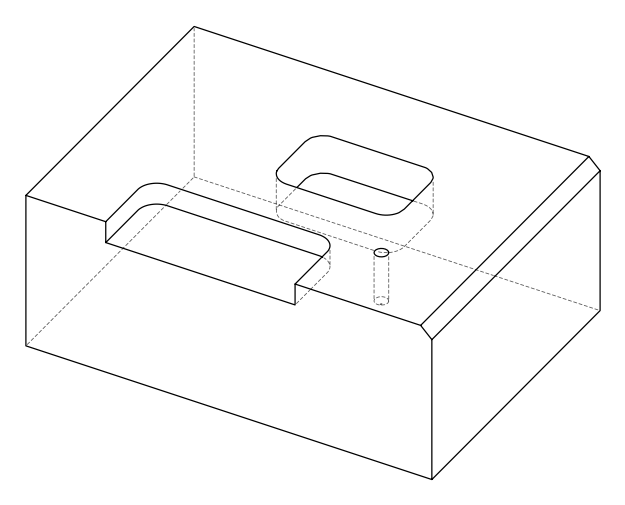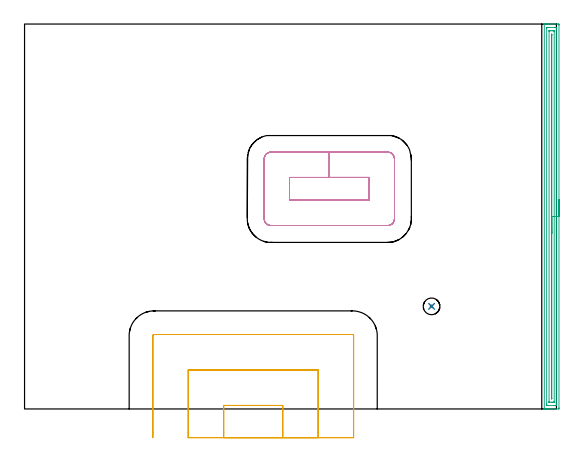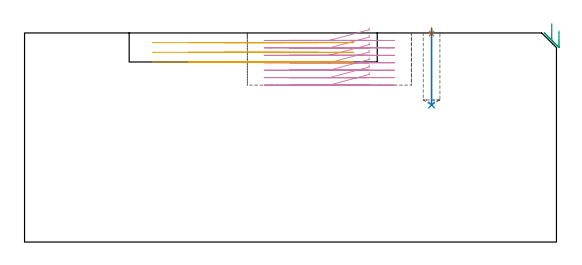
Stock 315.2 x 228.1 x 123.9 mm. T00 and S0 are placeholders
(PLAN: 5 operations, 4 tool changes, 18.5 min)
(1 SPOT_DRILL | STEP1POCKET | NXT0321_9005460120000 | 0.03 min | 0 mm3)
(2 DRILL_BLIND_HOLE_INTO_CENTER | STEP1POCKET | UGT0301_494 | 0.18 min | 3122 mm3)
(3 AREA_MILL | FG_CHAMFER_SURFACE | UGT0205_001 | 7.46 min | 8639 mm3)
(4 MILL_RECTANGULAR_POCKET | POCKET_RECTANGULAR_STRAIGHT | UGT0201_094 | Follow Part, ap 5, ae 75% | 6.03 min | 185536 mm3)
(5 MILL_SLOT | SLOT_PARTIAL_RECTANGULAR | UGT0201_006 | Follow Part, ap 7, ae 75% | 4.8 min | 145324 mm3)
(TOOL NXT0321_9005460120000 | NC Spot Drill, 142deg, 12mm, Carbide, Uncoated | D12 PA142 FL30 Z2)
(TOOL UGT0301_494 | Carbide Drill 9.9 mm | D9.9 PA118 FL87 Z2)
(TOOL UGT0205_001 | Chamfer Mill 20 x 3 x 45 deg. | D20 FL50 Z2)
(TOOL UGT0201_094 | End mill 20 mm | D20 FL38 Z4)
(TOOL UGT0201_006 | End Mill 28 mm | D28 FL25 Z2)
(OP 1 SPOT_DRILL)
G17 G21 G94 G90
T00 M6
G54
G17 G0 G90 X241.2 Y60.8 S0 M3
G43 Z133.9 H0
G94 G81 G98 Z123.474 F250. R126.9
G80
M5
M2
(OP 2 DRILL_BLIND_HOLE_INTO_CENTER)
G17 G21 G94 G90
T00 M6
G54
G17 G0 G90 X241.2 Y60.8 S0 M3
G43 Z133.9 H0
G94 G81 G98 Z81.2 F250. R125.9
G80
M5
M2
(OP 3 AREA_MILL)
G17 G21 G94 G90
T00 M6
G54
G17 G0 G90 X316.7 Y124.05 S1061 M3
G43 Z133.9 H0
Z125.2
G94 G1 Y124.012 Z124.328 F250.
Y123.898 Z123.464
Y123.709 Z122.612
Y123.447 Z121.78
Y123.113 Z120.974
Y122.71 Z120.2
Y122.242 Z119.464
Y121.71 Z118.772
Y121.121 Z118.129
Y120.478 Z117.54
Y119.786 Z117.008
Y119.05 Z116.54
Y118.276 Z116.137
Y117.47 Z115.803
Y116.638 Z115.541
Y115.787 Z115.352
Y114.922 Z115.238
Y114.05 Z115.2
X316.699 Y0.616 Z115.201
X316.696 Y0.212 Z115.202
X316.692 Y0.01 Z115.205
X316.3 Y0. Z115.597
X311.033 Z120.861
X310.488 Z121.409
X310.156 Z121.74
X309.61 Z122.286
X309.278 Z122.617
X308.303 Z123.597
X308.149 Y0.002 Z123.743
X308.002 Y0.01 Z123.888
X308. Y0.169 Z123.9
Y227.931
X308.002 Y228.09 Z123.888
X308.149 Y228.098 Z123.743
X308.303 Y228.1 Z123.597
X308.613 Z123.286
X309.278 Z122.617
X310.488 Z121.409
X311.033 Z120.861
X316.027 Z115.87
X316.3 Y228.097 Z115.597
X316.692 Y228.09 Z115.205
X316.697 Y227.888 Z115.202
X316.699 Y227.484 Z115.201
X316.7 Y114.05 Z115.2
X315.286 Z116.614
X315.285 Y2.542 Z116.615
X315.284 Y2.402 Z116.616
X315.279 Y2.034 Z116.621
X314.93 Y2.009 Z116.97
X314.544 Y2.003 Z117.356
X314.062 Y2. Z117.838
X313.667 Z118.233
X310.551 Z121.349
X309.673 Z122.227
X309.487 Y2.002 Z122.413
X309.456 Y2.005 Z122.444
X309.428 Y2.009 Z122.472
X309.421 Y2.047 Z122.479
X309.416 Y2.262 Z122.484
X309.415 Y2.402 Z122.485
X309.414 Y3.156 Z122.486
X309.415 Y225.558 Z122.485
X309.416 Y225.698 Z122.484
X309.421 Y226.066 Z122.479
X309.77 Y226.091 Z122.13
X310.156 Y226.097 Z121.744
X310.638 Y226.1 Z121.262
X311.033 Z120.867
X314.149 Z117.751
X315.027 Z116.873
X315.213 Y226.098 Z116.687
X315.244 Y226.095 Z116.656
X315.272 Y226.091 Z116.628
X315.279 Y226.053 Z116.621
X315.284 Y225.839 Z116.616
X315.285 Y225.698 Z116.615
X315.286 Y224.944 Z116.614
Y114.05
X313.872 Z118.028
X313.871 Y4.188 Z118.029
X313.87 Y4.084 Z118.03
X313.867 Y4.033 Z118.033
X313.865 Y4.014 Z118.035
X313.844 Y4.008 Z118.056
X313.667 Y4.004 Z118.233
X312.974 Y4. Z118.926
X312.096 Z119.804
X311.218 Y4.001 Z120.682
X311.033 Y4.004 Z120.867
X310.849 Y4.01 Z121.051
X310.835 Y4.013 Z121.066
X310.833 Y4.027 Z121.067
X310.83 Y4.063 Z121.07
X310.829 Y4.119 Z121.071
X310.828 Y4.188 Z121.072
X310.829 Y223.912 Z121.071
X310.83 Y224.016 Z121.07
X310.833 Y224.067 Z121.067
X310.835 Y224.086 Z121.065
X310.856 Y224.092 Z121.044
X311.033 Y224.096 Z120.867
X311.726 Y224.1 Z120.174
X312.604 Z119.296
X313.482 Y224.099 Z118.418
X313.667 Y224.096 Z118.233
X313.851 Y224.09 Z118.049
X313.866 Y224.087 Z118.034
X313.867 Y224.073 Z118.033
X313.87 Y224.037 Z118.03
X313.871 Y223.981 Z118.029
X313.872 Y223.912 Z118.028
Y114.05
X312.457 Z119.443
X312.456 Y6.313 Z119.444
X312.454 Y6.203 Z119.446
X312.447 Y6.01 Z119.453
X312.35 Y6.008 Z119.55
X312.253 Y6.01 Z119.647
X312.246 Y6.203 Z119.654
X312.244 Y6.312 Z119.656
X312.243 Y8.654 Z119.657
Y221.787
X312.246 Y221.897 Z119.654
X312.253 Y222.09 Z119.647
X312.35 Y222.092 Z119.55
X312.447 Y222.09 Z119.453
X312.454 Y221.897 Z119.446
X312.456 Y221.788 Z119.444
X312.457 Y221.569 Z119.443
Y221.232
Y114.05
Y113.178 Z119.481
Y112.314 Z119.595
Y111.462 Z119.783
Y110.63 Z120.046
Y109.824 Z120.38
Y109.05 Z120.782
Y108.314 Z121.251
Y107.622 Z121.782
Y106.979 Z122.372
Y106.39 Z123.015
Y105.859 Z123.707
Y105.39 Z124.443
Y104.987 Z125.216
Y104.653 Z126.022
Y104.391 Z126.854
Y104.202 Z127.706
Y104.088 Z128.571
Y104.05 Z129.443
G0 Z133.9
M5
M2
(OP 4 MILL_RECTANGULAR_POCKET)
G17 G21 G94 G90
T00 M6
G54
G17 G0 G90 X204.2 Y133.13 S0 M3
G43 Z133.9 H0
Z126.9
G94 G1 Y137.2 Z125.809 F250.
X180.6 Z119.486
X157. F500.
Y123.7
X204.2
Y137.2
X180.6
Y152.2
X146.
G3 X142. Y148.2 R4.
G1 Y112.7
G3 X146. Y108.7 R4.
G1 X215.2
G3 X219.2 Y112.7 R4.
G1 Y148.2
G3 X215.2 Y152.2 R4.
G1 X180.6
X179.6
G0 X204.2 Y133.13 Z122.486
G1 Y137.2 Z121.395 F250.
X180.6 Z115.071
X157. F500.
Y123.7
X204.2
Y137.2
X180.6
Y152.2
X146.
G3 X142. Y148.2 R4.
G1 Y112.7
G3 X146. Y108.7 R4.
G1 X215.2
G3 X219.2 Y112.7 R4.
G1 Y148.2
G3 X215.2 Y152.2 R4.
G1 X180.6
X179.6
G0 X204.2 Y133.13 Z118.071
G1 Y137.2 Z116.981 F250.
X180.6 Z110.657
X157. F500.
Y123.7
X204.2
Y137.2
X180.6
Y152.2
X146.
G3 X142. Y148.2 R4.
G1 Y112.7
G3 X146. Y108.7 R4.
G1 X215.2
G3 X219.2 Y112.7 R4.
G1 Y148.2
G3 X215.2 Y152.2 R4.
G1 X180.6
X179.6
G0 X204.2 Y133.13 Z113.657
G1 Y137.2 Z112.566 F250.
X180.6 Z106.243
X157. F500.
Y123.7
X204.2
Y137.2
X180.6
Y152.2
X146.
G3 X142. Y148.2 R4.
G1 Y112.7
G3 X146. Y108.7 R4.
G1 X215.2
G3 X219.2 Y112.7 R4.
G1 Y148.2
G3 X215.2 Y152.2 R4.
G1 X180.6
X179.6
G0 X204.2 Y133.13 Z109.243
G1 Y137.2 Z108.152 F250.
X180.6 Z101.829
X157. F500.
Y123.7
X204.2
Y137.2
X180.6
Y152.2
X146.
G3 X142. Y148.2 R4.
G1 Y112.7
G3 X146. Y108.7 R4.
G1 X215.2
G3 X219.2 Y112.7 R4.
G1 Y148.2
G3 X215.2 Y152.2 R4.
G1 X180.6
X179.6
G0 X204.2 Y133.13 Z104.829
G1 Y137.2 Z103.738 F250.
X180.6 Z97.414
X157. F500.
Y123.7
X204.2
Y137.2
X180.6
Y152.2
X146.
G3 X142. Y148.2 R4.
G1 Y112.7
G3 X146. Y108.7 R4.
G1 X215.2
G3 X219.2 Y112.7 R4.
G1 Y148.2
G3 X215.2 Y152.2 R4.
G1 X180.6
X179.6
G0 X204.2 Y133.13 Z100.414
G1 Y137.2 Z99.324 F250.
X180.6 Z93.
X157. F500.
Y123.7
X204.2
Y137.2
X180.6
Y152.2
X146.
G3 X142. Y148.2 R4.
G1 Y112.7
G3 X146. Y108.7 R4.
G1 X215.2
G3 X219.2 Y112.7 R4.
G1 Y148.2
G3 X215.2 Y152.2 R4.
G1 X180.6
X179.6
G0 Z133.9
M5
M2
(OP 5 MILL_SLOT)
G17 G21 G94 G90
T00 M6
G54
G17 G0 G90 X153. Y-17. S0 M3
G43 Z133.9 H0
Z118.167
G94 G1 Y-14. F250.
Y2.1 F500.
X118.
Y-14.
Y-17. F250.
X174.
Y-14.
Y23.1 F500.
X97.
Y-14.
Y-17. F250.
X195.
Y-14.
Y43.4 F500.
G3 X194.3 Y44.1 R0.7
G1 X76.7
G3 X76. Y43.4 R0.7
G1 Y-14.
Y-17. F250.
G0 X153. Z112.433
G1 Y-14.
Y2.1 F500.
X118.
Y-14.
Y-17. F250.
X174.
Y-14.
Y23.1 F500.
X97.
Y-14.
Y-17. F250.
X195.
Y-14.
Y43.4 F500.
G3 X194.3 Y44.1 R0.7
G1 X76.7
G3 X76. Y43.4 R0.7
G1 Y-14.
Y-17. F250.
G0 X153. Z106.7
G1 Y-14.
Y2.1 F500.
X118.
Y-14.
Y-17. F250.
X174.
Y-14.
Y23.1 F500.
X97.
Y-14.
Y-17. F250.
X195.
Y-14.
Y43.4 F500.
G3 X194.3 Y44.1 R0.7
G1 X76.7
G3 X76. Y43.4 R0.7
G1 Y-14.
Y-17. F250.
G0 Z133.9
M5
M2
